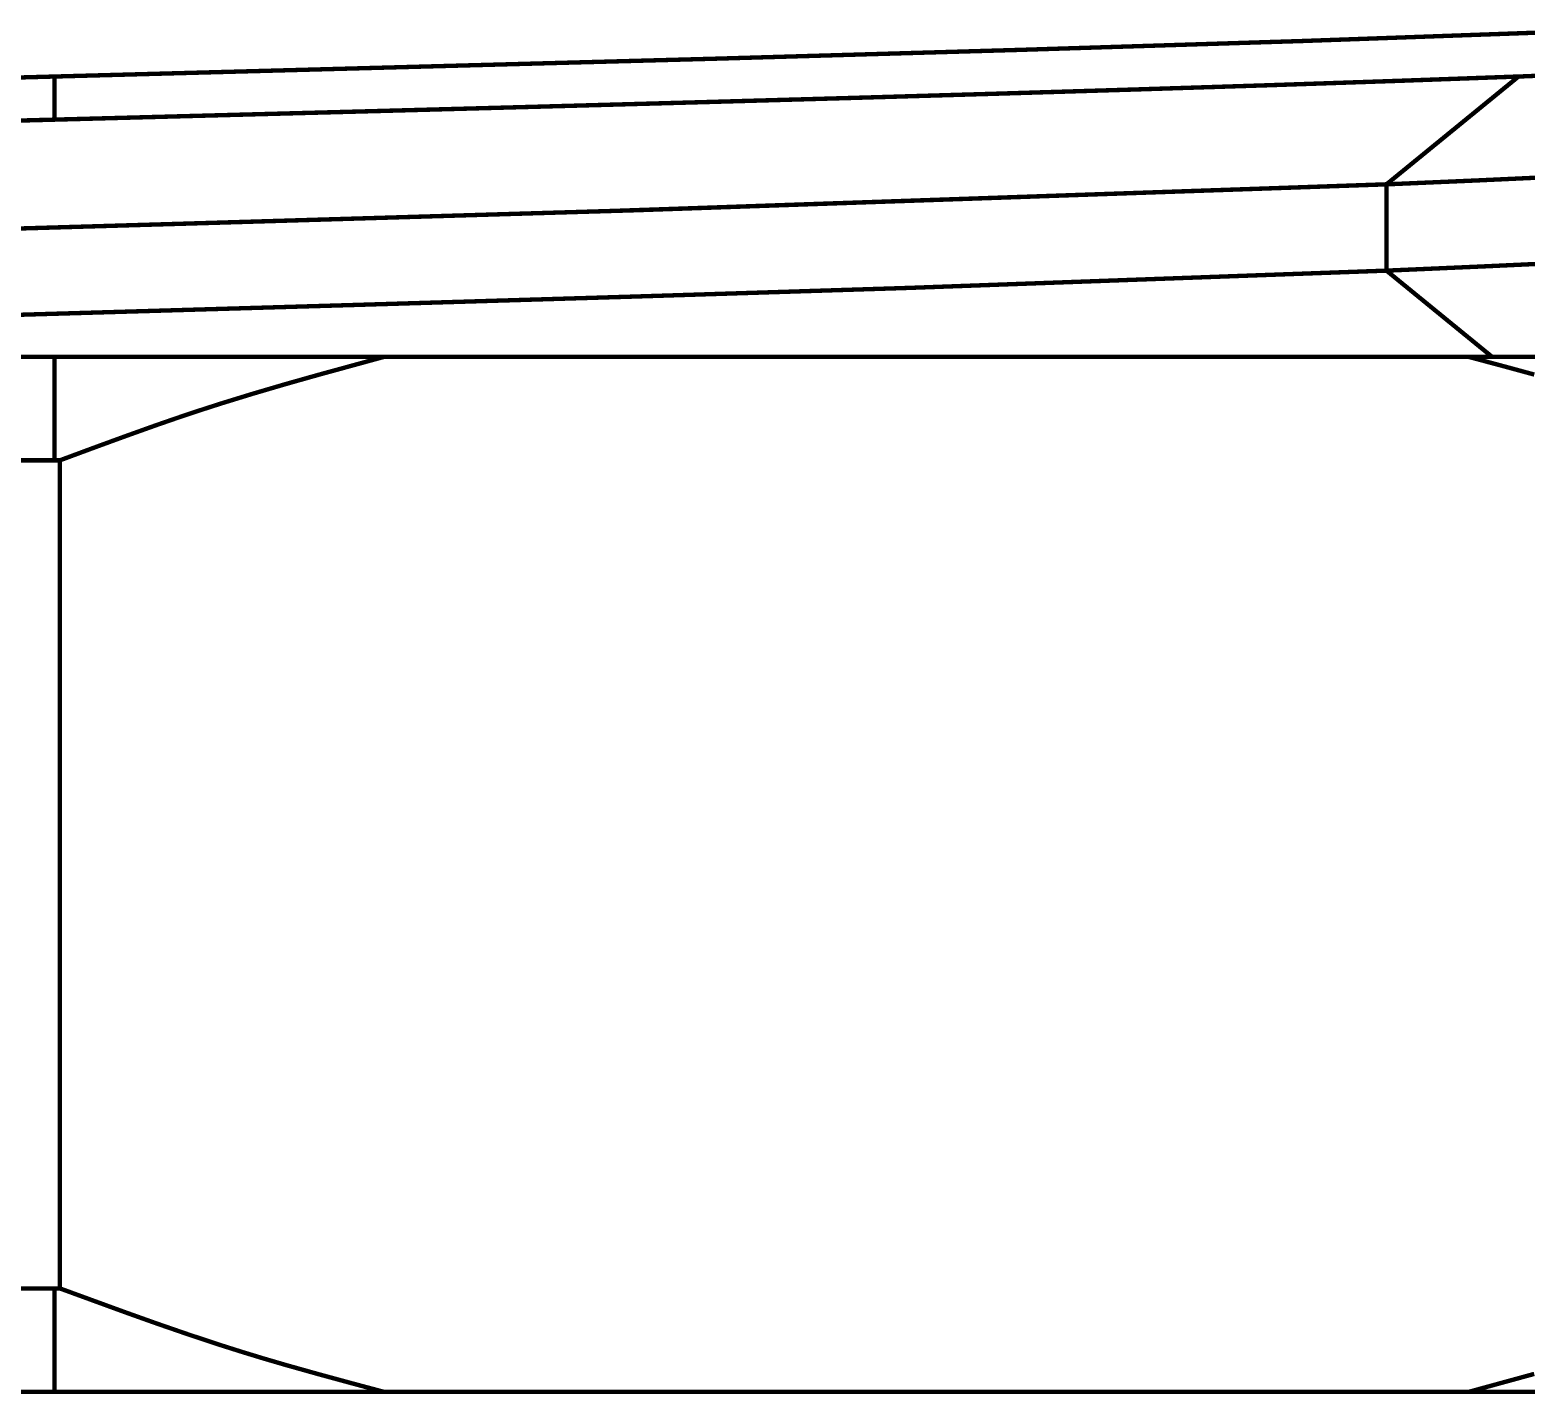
# Model space of a CAD drawing. Header units: inches. Extents: x 90 to 149.8, y 48.7 to 115.2.
# Drawn here: x 118.368 to 122.703, y 106.321 to 110.275 of the extents above; entities that cross this region are included whole.
import ezdxf

# ---------------------------------------------------------------- set-up
doc = ezdxf.new("R2010")
doc.units = ezdxf.units.IN
doc.layers.add('Mechanical 2', color=216, linetype='Continuous')

msp = doc.modelspace()

# ---------------------------------------------------------------- linework, layer by layer
at = {"layer": 'Mechanical 2'}
for points in [[(122.0566, 110.2425, 0.0127, 0.0127, 0), (122.7805, 110.2683, 0.0127, 0.0127, 0)], [(120.3468, 110.191, 0.0127, 0.0127, 0), (121.2383, 110.2168, 0.0127, 0.0127, 0)], [(121.2383, 110.2168, 0.0127, 0.0127, 0), (122.0566, 110.2425, 0.0127, 0.0127, 0)], [(118.439, 110.1395, 0.0127, 0.0127, 0), (120.3468, 110.191, 0.0127, 0.0127, 0)], [(116.5849, 110.0895, 0.0127, 0.0127, 0), (118.439, 110.1395, 0.0127, 0.0127, 0)], [(118.439, 110.0145, 0.0127, 0.0127, 0), (118.439, 110.1395, 0.0127, 0.0127, 0)], [(121.9661, 110.1146, 0.0127, 0.0127, 0), (122.3348, 110.1271, 0.0127, 0.0127, 0)], [(121.9661, 110.1145, 0.0127, 0.0127, 0), (122.3349, 110.127, 0.0127, 0.0127, 0)], [(122.2989, 109.827, 0.0127, 0.0127, 0), (122.6816, 110.1395, 0.0127, 0.0127, 0)], [(122.2989, 109.8271, 0.0127, 0.0127, 0), (122.6816, 110.1396, 0.0127, 0.0127, 0)], [(122.3348, 110.1271, 0.0127, 0.0127, 0), (122.6816, 110.1396, 0.0127, 0.0127, 0)], [(122.3349, 110.127, 0.0127, 0.0127, 0), (122.6816, 110.1395, 0.0127, 0.0127, 0)], [(122.6816, 110.1395, 0.0127, 0.0127, 0), (122.9704, 110.1509, 0.0127, 0.0127, 0)], [(120.7351, 110.0771, 0.0127, 0.0127, 0), (121.163, 110.0896, 0.0127, 0.0127, 0)], [(120.7351, 110.077, 0.0127, 0.0127, 0), (121.163, 110.0895, 0.0127, 0.0127, 0)], [(121.163, 110.0895, 0.0127, 0.0127, 0), (121.5738, 110.102, 0.0127, 0.0127, 0)], [(121.163, 110.0896, 0.0127, 0.0127, 0), (121.5739, 110.1021, 0.0127, 0.0127, 0)], [(121.5739, 110.1021, 0.0127, 0.0127, 0), (121.9661, 110.1146, 0.0127, 0.0127, 0)], [(121.5738, 110.102, 0.0127, 0.0127, 0), (121.9661, 110.1145, 0.0127, 0.0127, 0)], [(118.439, 110.0146, 0.0127, 0.0127, 0), (119.3776, 110.0396, 0.0127, 0.0127, 0)], [(118.439, 110.0145, 0.0127, 0.0127, 0), (119.3776, 110.0395, 0.0127, 0.0127, 0)], [(119.3776, 110.0396, 0.0127, 0.0127, 0), (119.8396, 110.0521, 0.0127, 0.0127, 0)], [(119.3776, 110.0395, 0.0127, 0.0127, 0), (119.8397, 110.052, 0.0127, 0.0127, 0)], [(119.8396, 110.0521, 0.0127, 0.0127, 0), (120.293, 110.0646, 0.0127, 0.0127, 0)], [(119.8397, 110.052, 0.0127, 0.0127, 0), (120.2931, 110.0645, 0.0127, 0.0127, 0)], [(120.2931, 110.0645, 0.0127, 0.0127, 0), (120.7351, 110.077, 0.0127, 0.0127, 0)], [(120.293, 110.0646, 0.0127, 0.0127, 0), (120.7351, 110.0771, 0.0127, 0.0127, 0)], [(117.4685, 109.9886, 0.0127, 0.0127, 0), (118.439, 110.0145, 0.0127, 0.0127, 0)], [(117.6793, 109.9944, 0.0127, 0.0127, 0), (118.439, 110.0146, 0.0127, 0.0127, 0)], [(120.0652, 109.7502, 0.0127, 0.0127, 0), (122.2989, 109.8271, 0.0127, 0.0127, 0)], [(120.1257, 109.752, 0.0127, 0.0127, 0), (122.2988, 109.827, 0.0127, 0.0127, 0)], [(122.2988, 109.827, 0.0127, 0.0127, 0), (122.5607, 109.8383, 0.0127, 0.0127, 0)], [(122.2988, 109.577, 0.0127, 0.0127, 0), (122.2988, 109.827, 0.0127, 0.0127, 0)], [(122.5607, 109.8383, 0.0127, 0.0127, 0), (122.808, 109.8497, 0.0127, 0.0127, 0)], [(118.7726, 109.7118, 0.0127, 0.0127, 0), (120.0652, 109.7502, 0.0127, 0.0127, 0)], [(118.8676, 109.7145, 0.0127, 0.0127, 0), (120.1257, 109.752, 0.0127, 0.0127, 0)], [(117.4603, 109.6734, 0.0127, 0.0127, 0), (118.7726, 109.7118, 0.0127, 0.0127, 0)], [(117.5855, 109.677, 0.0127, 0.0127, 0), (118.8676, 109.7145, 0.0127, 0.0127, 0)], [(120.919, 109.527, 0.0127, 0.0127, 0), (122.2989, 109.5769, 0.0127, 0.0127, 0)], [(120.919, 109.527, 0.0127, 0.0127, 0), (122.2989, 109.5769, 0.0127, 0.0127, 0)], [(122.2989, 109.5769, 0.0127, 0.0127, 0), (122.5854, 109.5894, 0.0127, 0.0127, 0)], [(122.2989, 109.5769, 0.0127, 0.0127, 0), (122.605, 109.327, 0.0127, 0.0127, 0)], [(122.2989, 109.5769, 0.0127, 0.0127, 0), (122.605, 109.327, 0.0127, 0.0127, 0)], [(122.5854, 109.5894, 0.0127, 0.0127, 0), (122.8552, 109.6019, 0.0127, 0.0127, 0)], [(120.1272, 109.502, 0.0127, 0.0127, 0), (120.919, 109.527, 0.0127, 0.0127, 0)], [(120.1272, 109.502, 0.0127, 0.0127, 0), (120.919, 109.527, 0.0127, 0.0127, 0)], [(118.442, 109.452, 0.0127, 0.0127, 0), (119.2954, 109.477, 0.0127, 0.0127, 0)], [(118.442, 109.452, 0.0127, 0.0127, 0), (119.2954, 109.477, 0.0127, 0.0127, 0)], [(119.2954, 109.477, 0.0127, 0.0127, 0), (120.1272, 109.502, 0.0127, 0.0127, 0)], [(119.2954, 109.477, 0.0127, 0.0127, 0), (120.1272, 109.502, 0.0127, 0.0127, 0)], [(117.5885, 109.427, 0.0127, 0.0127, 0), (118.442, 109.452, 0.0127, 0.0127, 0)], [(117.5885, 109.427, 0.0127, 0.0127, 0), (118.442, 109.452, 0.0127, 0.0127, 0)], [(111.2631, 109.327, 0.0127, 0.0127, 0), (125.6149, 109.327, 0.0127, 0.0127, 0)], [(118.439, 109.027, 0.0127, 0.0127, 0), (118.439, 109.327, 0.0127, 0.0127, 0)], [(119.2036, 109.2749, 0.0127, 0.0127, 0), (119.3937, 109.327, 0.0127, 0.0127, 0)], [(122.537, 109.327, 0.0127, 0.0127, 0), (122.6322, 109.3015, 0.0127, 0.0127, 0)], [(122.6322, 109.3015, 0.0127, 0.0127, 0), (122.7272, 109.2756, 0.0127, 0.0127, 0)], [(119.1087, 109.2481, 0.0127, 0.0127, 0), (119.2036, 109.2749, 0.0127, 0.0127, 0)], [(118.92, 109.1913, 0.0127, 0.0127, 0), (119.0142, 109.2203, 0.0127, 0.0127, 0)], [(119.0142, 109.2203, 0.0127, 0.0127, 0), (119.1087, 109.2481, 0.0127, 0.0127, 0)], [(118.7328, 109.1287, 0.0127, 0.0127, -0.008036), (118.92, 109.1913, 0.0127, 0.0127, 0)], [(118.6398, 109.0954, 0.0127, 0.0127, 0), (118.7328, 109.1287, 0.0127, 0.0127, 0)], [(118.5469, 109.0614, 0.0127, 0.0127, 0), (118.6398, 109.0954, 0.0127, 0.0127, 0)], [(118.4542, 109.027, 0.0127, 0.0127, 0), (118.5469, 109.0614, 0.0127, 0.0127, 0)], [(116.1457, 109.027, 0.0127, 0.0127, 0), (118.4542, 109.027, 0.0127, 0.0127, 0)], [(118.4542, 106.627, 0.0127, 0.0127, 0), (118.4542, 109.027, 0.0127, 0.0127, 0)], [(116.1457, 106.627, 0.0127, 0.0127, 0), (118.4542, 106.627, 0.0127, 0.0127, 0)], [(118.439, 106.327, 0.0127, 0.0127, 0), (118.439, 106.627, 0.0127, 0.0127, 0)], [(118.4542, 106.627, 0.0127, 0.0127, 0), (118.64, 106.5591, 0.0127, 0.0127, 0)], [(118.64, 106.5591, 0.0127, 0.0127, 0), (118.733, 106.5259, 0.0127, 0.0127, 0)], [(118.733, 106.5259, 0.0127, 0.0127, 0), (118.8264, 106.4936, 0.0127, 0.0127, 0)], [(118.8264, 106.4936, 0.0127, 0.0127, 0), (118.92, 106.4626, 0.0127, 0.0127, 0)], [(119.1086, 106.4051, 0.0127, 0.0127, -0.008291), (118.92, 106.4626, 0.0127, 0.0127, 0)], [(119.1086, 106.4051, 0.0127, 0.0127, 0), (119.2035, 106.3784, 0.0127, 0.0127, 0)], [(119.2035, 106.3784, 0.0127, 0.0127, 0), (119.2985, 106.3525, 0.0127, 0.0127, 0)], [(122.537, 106.327, 0.0127, 0.0127, 0), (122.7271, 106.3791, 0.0127, 0.0127, 0)], [(111.2631, 106.327, 0.0127, 0.0127, 0), (125.6149, 106.327, 0.0127, 0.0127, 0)], [(119.2985, 106.3525, 0.0127, 0.0127, 0), (119.3937, 106.327, 0.0127, 0.0127, 0)]]:
    msp.add_lwpolyline(points, format="xyseb", dxfattribs=at)
for points in [[(121.2351, 110.2168, 0.00635, 0.00635, 1), (121.2414, 110.2168, 0.00635, 0.00635, 1)], [(121.2351, 110.2168, 0.00635, 0.00635, 1), (121.2414, 110.2168, 0.00635, 0.00635, 1)], [(122.0534, 110.2425, 0.00635, 0.00635, 1), (122.0598, 110.2425, 0.00635, 0.00635, 1)], [(122.0534, 110.2425, 0.00635, 0.00635, 1), (122.0598, 110.2425, 0.00635, 0.00635, 1)], [(120.3436, 110.191, 0.00635, 0.00635, 1), (120.35, 110.191, 0.00635, 0.00635, 1)], [(120.3436, 110.191, 0.00635, 0.00635, 1), (120.35, 110.191, 0.00635, 0.00635, 1)], [(118.4358, 110.1395, 0.00635, 0.00635, 1), (118.4422, 110.1395, 0.00635, 0.00635, 1)], [(118.4358, 110.1395, 0.00635, 0.00635, 1), (118.4422, 110.1395, 0.00635, 0.00635, 1)], [(118.4358, 110.1395, 0.00635, 0.00635, 1), (118.4422, 110.1395, 0.00635, 0.00635, 1)], [(122.3316, 110.1271, 0.00635, 0.00635, 1), (122.338, 110.1271, 0.00635, 0.00635, 1)], [(122.3316, 110.1271, 0.00635, 0.00635, 1), (122.338, 110.1271, 0.00635, 0.00635, 1)], [(122.3317, 110.127, 0.00635, 0.00635, 1), (122.3381, 110.127, 0.00635, 0.00635, 1)], [(122.3317, 110.127, 0.00635, 0.00635, 1), (122.3381, 110.127, 0.00635, 0.00635, 1)], [(122.6785, 110.1395, 0.00635, 0.00635, 1), (122.6848, 110.1395, 0.00635, 0.00635, 1)], [(122.6785, 110.1395, 0.00635, 0.00635, 1), (122.6848, 110.1395, 0.00635, 0.00635, 1)], [(122.6784, 110.1396, 0.00635, 0.00635, 1), (122.6848, 110.1396, 0.00635, 0.00635, 1)], [(122.6784, 110.1395, 0.00635, 0.00635, 1), (122.6848, 110.1395, 0.00635, 0.00635, 1)], [(122.6784, 110.1396, 0.00635, 0.00635, 1), (122.6848, 110.1396, 0.00635, 0.00635, 1)], [(121.1598, 110.0895, 0.00635, 0.00635, 1), (121.1661, 110.0895, 0.00635, 0.00635, 1)], [(121.1598, 110.0895, 0.00635, 0.00635, 1), (121.1661, 110.0895, 0.00635, 0.00635, 1)], [(121.1598, 110.0896, 0.00635, 0.00635, 1), (121.1662, 110.0896, 0.00635, 0.00635, 1)], [(121.1598, 110.0896, 0.00635, 0.00635, 1), (121.1662, 110.0896, 0.00635, 0.00635, 1)], [(121.5707, 110.1021, 0.00635, 0.00635, 1), (121.577, 110.1021, 0.00635, 0.00635, 1)], [(121.5707, 110.1021, 0.00635, 0.00635, 1), (121.577, 110.1021, 0.00635, 0.00635, 1)], [(121.5707, 110.102, 0.00635, 0.00635, 1), (121.577, 110.102, 0.00635, 0.00635, 1)], [(121.5707, 110.102, 0.00635, 0.00635, 1), (121.577, 110.102, 0.00635, 0.00635, 1)], [(121.9629, 110.1146, 0.00635, 0.00635, 1), (121.9692, 110.1146, 0.00635, 0.00635, 1)], [(121.9629, 110.1146, 0.00635, 0.00635, 1), (121.9692, 110.1146, 0.00635, 0.00635, 1)], [(121.963, 110.1145, 0.00635, 0.00635, 1), (121.9693, 110.1145, 0.00635, 0.00635, 1)], [(121.963, 110.1145, 0.00635, 0.00635, 1), (121.9693, 110.1145, 0.00635, 0.00635, 1)], [(119.3744, 110.0396, 0.00635, 0.00635, 1), (119.3808, 110.0396, 0.00635, 0.00635, 1)], [(119.3744, 110.0396, 0.00635, 0.00635, 1), (119.3808, 110.0396, 0.00635, 0.00635, 1)], [(119.3744, 110.0395, 0.00635, 0.00635, 1), (119.3808, 110.0395, 0.00635, 0.00635, 1)], [(119.3744, 110.0395, 0.00635, 0.00635, 1), (119.3808, 110.0395, 0.00635, 0.00635, 1)], [(119.8365, 110.0521, 0.00635, 0.00635, 1), (119.8428, 110.0521, 0.00635, 0.00635, 1)], [(119.8365, 110.0521, 0.00635, 0.00635, 1), (119.8428, 110.0521, 0.00635, 0.00635, 1)], [(119.8365, 110.052, 0.00635, 0.00635, 1), (119.8428, 110.052, 0.00635, 0.00635, 1)], [(119.8365, 110.052, 0.00635, 0.00635, 1), (119.8428, 110.052, 0.00635, 0.00635, 1)], [(120.2899, 110.0646, 0.00635, 0.00635, 1), (120.2962, 110.0646, 0.00635, 0.00635, 1)], [(120.2899, 110.0646, 0.00635, 0.00635, 1), (120.2962, 110.0646, 0.00635, 0.00635, 1)], [(120.2899, 110.0645, 0.00635, 0.00635, 1), (120.2963, 110.0645, 0.00635, 0.00635, 1)], [(120.2899, 110.0645, 0.00635, 0.00635, 1), (120.2963, 110.0645, 0.00635, 0.00635, 1)], [(120.7319, 110.0771, 0.00635, 0.00635, 1), (120.7382, 110.0771, 0.00635, 0.00635, 1)], [(120.7319, 110.0771, 0.00635, 0.00635, 1), (120.7382, 110.0771, 0.00635, 0.00635, 1)], [(120.7319, 110.077, 0.00635, 0.00635, 1), (120.7383, 110.077, 0.00635, 0.00635, 1)], [(120.7319, 110.077, 0.00635, 0.00635, 1), (120.7383, 110.077, 0.00635, 0.00635, 1)], [(118.4358, 110.0146, 0.00635, 0.00635, 1), (118.4422, 110.0146, 0.00635, 0.00635, 1)], [(118.4358, 110.0146, 0.00635, 0.00635, 1), (118.4422, 110.0146, 0.00635, 0.00635, 1)], [(118.4358, 110.0145, 0.00635, 0.00635, 1), (118.4422, 110.0145, 0.00635, 0.00635, 1)], [(118.4358, 110.0145, 0.00635, 0.00635, 1), (118.4422, 110.0145, 0.00635, 0.00635, 1)], [(118.4358, 110.0145, 0.00635, 0.00635, 1), (118.4422, 110.0145, 0.00635, 0.00635, 1)], [(122.2957, 109.827, 0.00635, 0.00635, 1), (122.3021, 109.827, 0.00635, 0.00635, 1)], [(122.2957, 109.8271, 0.00635, 0.00635, 1), (122.3021, 109.8271, 0.00635, 0.00635, 1)], [(122.2957, 109.8271, 0.00635, 0.00635, 1), (122.3021, 109.8271, 0.00635, 0.00635, 1)], [(122.2956, 109.827, 0.00635, 0.00635, 1), (122.302, 109.827, 0.00635, 0.00635, 1)], [(122.2956, 109.827, 0.00635, 0.00635, 1), (122.302, 109.827, 0.00635, 0.00635, 1)], [(122.2956, 109.827, 0.00635, 0.00635, 1), (122.302, 109.827, 0.00635, 0.00635, 1)], [(122.5576, 109.8383, 0.00635, 0.00635, 1), (122.5639, 109.8383, 0.00635, 0.00635, 1)], [(122.5576, 109.8383, 0.00635, 0.00635, 1), (122.5639, 109.8383, 0.00635, 0.00635, 1)], [(120.0621, 109.7502, 0.00635, 0.00635, 1), (120.0684, 109.7502, 0.00635, 0.00635, 1)], [(120.0621, 109.7502, 0.00635, 0.00635, 1), (120.0684, 109.7502, 0.00635, 0.00635, 1)], [(120.1225, 109.752, 0.00635, 0.00635, 1), (120.1289, 109.752, 0.00635, 0.00635, 1)], [(120.1225, 109.752, 0.00635, 0.00635, 1), (120.1289, 109.752, 0.00635, 0.00635, 1)], [(118.7694, 109.7118, 0.00635, 0.00635, 1), (118.7757, 109.7118, 0.00635, 0.00635, 1)], [(118.7694, 109.7118, 0.00635, 0.00635, 1), (118.7757, 109.7118, 0.00635, 0.00635, 1)], [(118.8644, 109.7145, 0.00635, 0.00635, 1), (118.8708, 109.7145, 0.00635, 0.00635, 1)], [(118.8644, 109.7145, 0.00635, 0.00635, 1), (118.8708, 109.7145, 0.00635, 0.00635, 1)], [(122.2957, 109.5769, 0.00635, 0.00635, 1), (122.3021, 109.5769, 0.00635, 0.00635, 1)], [(122.2957, 109.5769, 0.00635, 0.00635, 1), (122.3021, 109.5769, 0.00635, 0.00635, 1)], [(122.2957, 109.5769, 0.00635, 0.00635, 1), (122.3021, 109.5769, 0.00635, 0.00635, 1)], [(122.2956, 109.577, 0.00635, 0.00635, 1), (122.302, 109.577, 0.00635, 0.00635, 1)], [(122.2957, 109.5769, 0.00635, 0.00635, 1), (122.3021, 109.5769, 0.00635, 0.00635, 1)], [(122.2957, 109.5769, 0.00635, 0.00635, 1), (122.3021, 109.5769, 0.00635, 0.00635, 1)], [(122.5822, 109.5894, 0.00635, 0.00635, 1), (122.5886, 109.5894, 0.00635, 0.00635, 1)], [(122.5822, 109.5894, 0.00635, 0.00635, 1), (122.5886, 109.5894, 0.00635, 0.00635, 1)], [(120.9158, 109.527, 0.00635, 0.00635, 1), (120.9222, 109.527, 0.00635, 0.00635, 1)], [(120.9158, 109.527, 0.00635, 0.00635, 1), (120.9222, 109.527, 0.00635, 0.00635, 1)], [(120.9158, 109.527, 0.00635, 0.00635, 1), (120.9222, 109.527, 0.00635, 0.00635, 1)], [(120.9158, 109.527, 0.00635, 0.00635, 1), (120.9222, 109.527, 0.00635, 0.00635, 1)], [(119.2922, 109.477, 0.00635, 0.00635, 1), (119.2985, 109.477, 0.00635, 0.00635, 1)], [(119.2922, 109.477, 0.00635, 0.00635, 1), (119.2985, 109.477, 0.00635, 0.00635, 1)], [(119.2922, 109.477, 0.00635, 0.00635, 1), (119.2985, 109.477, 0.00635, 0.00635, 1)], [(119.2922, 109.477, 0.00635, 0.00635, 1), (119.2985, 109.477, 0.00635, 0.00635, 1)], [(120.124, 109.502, 0.00635, 0.00635, 1), (120.1304, 109.502, 0.00635, 0.00635, 1)], [(120.124, 109.502, 0.00635, 0.00635, 1), (120.1304, 109.502, 0.00635, 0.00635, 1)], [(120.124, 109.502, 0.00635, 0.00635, 1), (120.1304, 109.502, 0.00635, 0.00635, 1)], [(120.124, 109.502, 0.00635, 0.00635, 1), (120.1304, 109.502, 0.00635, 0.00635, 1)], [(118.4388, 109.452, 0.00635, 0.00635, 1), (118.4452, 109.452, 0.00635, 0.00635, 1)], [(118.4388, 109.452, 0.00635, 0.00635, 1), (118.4452, 109.452, 0.00635, 0.00635, 1)], [(118.4388, 109.452, 0.00635, 0.00635, 1), (118.4452, 109.452, 0.00635, 0.00635, 1)], [(118.4388, 109.452, 0.00635, 0.00635, 1), (118.4452, 109.452, 0.00635, 0.00635, 1)], [(118.4358, 109.327, 0.00635, 0.00635, 1), (118.4422, 109.327, 0.00635, 0.00635, 1)], [(119.3905, 109.327, 0.00635, 0.00635, 1), (119.3969, 109.327, 0.00635, 0.00635, 1)], [(122.5338, 109.327, 0.00635, 0.00635, 1), (122.5402, 109.327, 0.00635, 0.00635, 1)], [(122.6018, 109.327, 0.00635, 0.00635, 1), (122.6082, 109.327, 0.00635, 0.00635, 1)], [(122.6018, 109.327, 0.00635, 0.00635, 1), (122.6082, 109.327, 0.00635, 0.00635, 1)], [(122.629, 109.3015, 0.00635, 0.00635, 1), (122.6353, 109.3015, 0.00635, 0.00635, 1)], [(122.629, 109.3015, 0.00635, 0.00635, 1), (122.6353, 109.3015, 0.00635, 0.00635, 1)], [(119.2004, 109.2749, 0.00635, 0.00635, 1), (119.2068, 109.2749, 0.00635, 0.00635, 1)], [(119.2004, 109.2749, 0.00635, 0.00635, 1), (119.2068, 109.2749, 0.00635, 0.00635, 1)], [(119.011, 109.2203, 0.00635, 0.00635, 1), (119.0173, 109.2203, 0.00635, 0.00635, 1)], [(119.011, 109.2203, 0.00635, 0.00635, 1), (119.0173, 109.2203, 0.00635, 0.00635, 1)], [(119.1056, 109.2481, 0.00635, 0.00635, 1), (119.1119, 109.2481, 0.00635, 0.00635, 1)], [(119.1056, 109.2481, 0.00635, 0.00635, 1), (119.1119, 109.2481, 0.00635, 0.00635, 1)], [(118.9168, 109.1913, 0.00635, 0.00635, 1), (118.9231, 109.1913, 0.00635, 0.00635, 1)], [(118.9168, 109.1913, 0.00635, 0.00635, 1), (118.9231, 109.1913, 0.00635, 0.00635, 1)], [(118.7296, 109.1287, 0.00635, 0.00635, 1), (118.736, 109.1287, 0.00635, 0.00635, 1)], [(118.7296, 109.1287, 0.00635, 0.00635, 1), (118.736, 109.1287, 0.00635, 0.00635, 1)], [(118.6366, 109.0954, 0.00635, 0.00635, 1), (118.6429, 109.0954, 0.00635, 0.00635, 1)], [(118.6366, 109.0954, 0.00635, 0.00635, 1), (118.6429, 109.0954, 0.00635, 0.00635, 1)], [(118.5438, 109.0614, 0.00635, 0.00635, 1), (118.5501, 109.0614, 0.00635, 0.00635, 1)], [(118.5438, 109.0614, 0.00635, 0.00635, 1), (118.5501, 109.0614, 0.00635, 0.00635, 1)], [(118.4358, 109.027, 0.00635, 0.00635, 1), (118.4422, 109.027, 0.00635, 0.00635, 1)], [(118.4511, 109.027, 0.00635, 0.00635, 1), (118.4574, 109.027, 0.00635, 0.00635, 1)], [(118.4511, 109.027, 0.00635, 0.00635, 1), (118.4574, 109.027, 0.00635, 0.00635, 1)], [(118.4511, 109.027, 0.00635, 0.00635, 1), (118.4574, 109.027, 0.00635, 0.00635, 1)], [(118.4358, 106.627, 0.00635, 0.00635, 1), (118.4422, 106.627, 0.00635, 0.00635, 1)], [(118.4511, 106.627, 0.00635, 0.00635, 1), (118.4574, 106.627, 0.00635, 0.00635, 1)], [(118.4511, 106.627, 0.00635, 0.00635, 1), (118.4574, 106.627, 0.00635, 0.00635, 1)], [(118.4511, 106.627, 0.00635, 0.00635, 1), (118.4574, 106.627, 0.00635, 0.00635, 1)], [(118.6368, 106.5591, 0.00635, 0.00635, 1), (118.6431, 106.5591, 0.00635, 0.00635, 1)], [(118.6368, 106.5591, 0.00635, 0.00635, 1), (118.6431, 106.5591, 0.00635, 0.00635, 1)], [(118.7299, 106.5259, 0.00635, 0.00635, 1), (118.7362, 106.5259, 0.00635, 0.00635, 1)], [(118.7299, 106.5259, 0.00635, 0.00635, 1), (118.7362, 106.5259, 0.00635, 0.00635, 1)], [(118.8232, 106.4936, 0.00635, 0.00635, 1), (118.8295, 106.4936, 0.00635, 0.00635, 1)], [(118.8232, 106.4936, 0.00635, 0.00635, 1), (118.8295, 106.4936, 0.00635, 0.00635, 1)], [(118.9168, 106.4626, 0.00635, 0.00635, 1), (118.9232, 106.4626, 0.00635, 0.00635, 1)], [(118.9168, 106.4626, 0.00635, 0.00635, 1), (118.9232, 106.4626, 0.00635, 0.00635, 1)], [(119.1054, 106.4051, 0.00635, 0.00635, 1), (119.1118, 106.4051, 0.00635, 0.00635, 1)], [(119.1054, 106.4051, 0.00635, 0.00635, 1), (119.1118, 106.4051, 0.00635, 0.00635, 1)], [(119.2003, 106.3784, 0.00635, 0.00635, 1), (119.2066, 106.3784, 0.00635, 0.00635, 1)], [(119.2003, 106.3784, 0.00635, 0.00635, 1), (119.2066, 106.3784, 0.00635, 0.00635, 1)], [(118.4358, 106.327, 0.00635, 0.00635, 1), (118.4422, 106.327, 0.00635, 0.00635, 1)], [(119.2953, 106.3525, 0.00635, 0.00635, 1), (119.3017, 106.3525, 0.00635, 0.00635, 1)], [(119.2953, 106.3525, 0.00635, 0.00635, 1), (119.3017, 106.3525, 0.00635, 0.00635, 1)], [(119.3905, 106.327, 0.00635, 0.00635, 1), (119.3969, 106.327, 0.00635, 0.00635, 1)], [(122.5338, 106.327, 0.00635, 0.00635, 1), (122.5402, 106.327, 0.00635, 0.00635, 1)]]:
    msp.add_lwpolyline(points, format="xyseb", close=True, dxfattribs=at)

doc.saveas('drawing.dxf')
